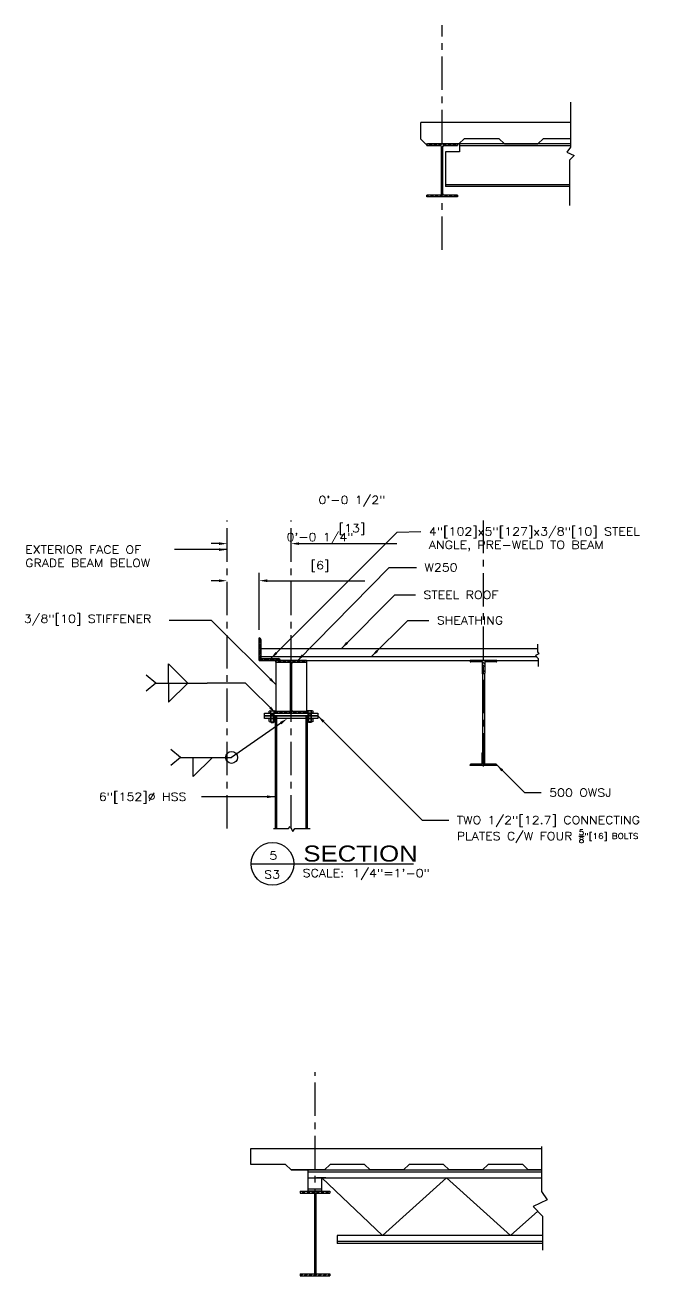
# Model space of a CAD drawing. Header units: inches. Extents: x -44 to 9761, y -1166 to 3580.
# Drawn here: x 8824.9 to 8943.8, y 3328.6 to 3563.1 of the extents above; entities that cross this region are included whole.
import ezdxf
from ezdxf.enums import TextEntityAlignment as Align

# ---------------------------------------------------------------- set-up
doc = ezdxf.new("R2010")
doc.units = ezdxf.units.IN
doc.header["$MEASUREMENT"] = 0
doc.linetypes.add('CENTER', pattern=[2, 1.25, -0.25, 0.25, -0.25])
doc.layers.get('0').update_dxf_attribs({"linetype": 'CONTINUOUS'})
doc.layers.get('DEFPOINTS').update_dxf_attribs({"linetype": 'CONTINUOUS'})
for name, color, linetype in [('C-241-1', 241, 'CONTINUOUS'), ('Center', 251, 'CENTER'), ('L1', 1, 'CONTINUOUS'), ('L131', 131, 'CONTINUOUS'), ('LAYER131A', 131, 'CONTINUOUS'), ('LAYER15A', 15, 'CONTINUOUS'), ('Section_Sheathing', 150, 'CONTINUOUS'), ('Struc_Plan_Dim', 5, 'CONTINUOUS'), ('Struc_Section_Bolt', 2, 'CONTINUOUS'), ('Struc_Section_BP', 135, 'CONTINUOUS'), ('Struc_Section_Conc', 71, 'CONTINUOUS'), ('Struc_Section_StAngle', 5, 'CONTINUOUS'), ('Struc_Section_Steel', 11, 'CONTINUOUS'), ('Struc_Steel_Beam', 22, 'CONTINUOUS'), ('Struc_Steel_Deck', 41, 'CONTINUOUS'), ('Struc_Steel_Joist', 21, 'CONTINUOUS'), ('TEXT', 4, 'CONTINUOUS'), ('TEXT131', 131, 'CONTINUOUS')]:
    doc.layers.add(name, color=color, linetype=linetype)
doc.styles.add('ROMANS', font='ROMANS.SHX', dxfattribs={"width": 0.8})
doc.styles.add('ROMANS-115', font='romans.shx', dxfattribs={"width": 1.15})
doc.styles.add('SANS-80', font='sanss___.ttf', dxfattribs={"width": 0.8})
doc.dimstyles.new('Copy of 12-ROMANS-115-PS-BPV', dxfattribs={"dimtxt": 0.0625, "dimasz": 0.0625, "dimexe": 0.0625, "dimexo": 0.0625, "dimgap": 0.0625, "dimtad": 1, "dimdec": 4, "dimlfac": 24, "dimzin": 1, "dimdsep": 46, "dimlunit": 4, "dimtxsty": 'ROMANS-115', "dimcen": 0.0625, "dimclrd": 256, "dimclre": 256, "dimclrt": 256, "dimadec": 0, "dimazin": 0, "dimtfac": 1, "dimtdec": 4, "dimtofl": 0, "dimtmove": 0, "dimatfit": 0, "dimfxl": 1, "dimfrac": 2, "dimtolj": 1, "dimtzin": 0, "dimarcsym": 0})

# ---------------------------------------------------------------- blocks, each defined once
blk = doc.blocks.new('Hex Nut - 10 mm side')
at = {"color": 0, "linetype": 'Continuous'}
for p, q in [((-9.2, -6.8), (-9.2, 6.8)), ((-0.7, 9.1), (-8.5, 9.1)), ((-0.7, 4.5), (-8.5, 4.5)), ((0, -6.8), (0, 6.8)), ((-0.7, -4.5), (-8.5, -4.5)), ((-0.7, -9.1), (-8.5, -9.1))]:
    blk.add_line(p, q, dxfattribs=at)
for centre, radius, start, end in [((-5, 6.8), 4.19, 147.1328, 212.8672), ((6.6, 0), 15.7, 163.2214, 196.7786), ((-4.2, 6.8), 4.19, 327.1328, 32.8672), ((-15.7, 0), 15.7, 343.2214, 16.7787), ((-5, -6.8), 4.19, 147.1328, 212.8672), ((-4.2, -6.8), 4.19, 327.1328, 32.8672)]:
    blk.add_arc(centre, radius, start, end, dxfattribs=at)
blk = doc.blocks.new('Title-section')
at = {"layer": 'LAYER15A'}
blk.add_line((-2.066, -7.538), (-0.7979, -7.538), dxfattribs=at)
blk.add_circle((-1.899, -7.538), 0.167, dxfattribs=at)
at = {"layer": 'L131', "style": 'ROMANS', "width": 1.15}
blk.add_text('SCALE:', height=0.0625, dxfattribs=at).set_placement((-1.6635, -7.64))
for tag, p in [('TITLE_NO.', (-1.8925, -7.5036)), ('SHEET_NO.', (-1.9016, -7.6515))]:
    blk.add_attdef(tag, text='', height=0.0625, dxfattribs=at).set_placement(p, align=Align.CENTER)
blk.add_attdef('SCALE', (-1.2742, -7.641), '', height=0.0625, dxfattribs=at)
at = {"layer": 'TEXT131', "style": 'SANS-80', "width": 1.15}
blk.add_text('SECTION', height=0.125, dxfattribs=at).set_placement((-1.6583, -7.5194))
blk = doc.blocks.new('*D77')
at = {"layer": 'DEFPOINTS', "color": 0, "transparency": 16777216}
for p in [(8862.72, 3467.64), (8874.72, 3467.64), (8874.72, 3465.89)]:
    blk.add_point(p, dxfattribs=at)
at = {"layer": 'Struc_Plan_Dim', "lineweight": -2, "transparency": 16777216}
for p, q in [((8861.22, 3465.89), (8859.72, 3465.89)), ((8876.22, 3465.89), (8894.52, 3465.89))]:
    blk.add_line(p, q, dxfattribs=at)
at = {"layer": 'Struc_Plan_Dim', "transparency": 16777216}
for points in [[(8861.22, 3466.14), (8861.22, 3465.64), (8862.72, 3465.89)], [(8876.22, 3466.14), (8876.22, 3465.64), (8874.72, 3465.89)]]:
    blk.add_solid(points, dxfattribs=at)
at = {"layer": 'Struc_Plan_Dim', "transparency": 16777216, "char_height": 1.5, "attachment_point": 5, "style": 'ROMANS-115'}
for s, insert in [('\\A1;0\'-0 1/2"', (8886.12, 3473.82)), ('\\A1;[13]', (8886.12, 3468.53))]:
    blk.add_mtext(s, dxfattribs=dict(at, insert=insert))
blk = doc.blocks.new('*D78')
at = {"layer": 'DEFPOINTS', "color": 0, "transparency": 16777216}
for p in [(8862.72, 3459.57), (8868.73, 3458.94), (8868.73, 3448.23)]:
    blk.add_point(p, dxfattribs=at)
at = {"layer": 'Struc_Section_StAngle', "lineweight": -2, "transparency": 16777216}
for p, q in [((8861.22, 3458.94), (8859.72, 3458.94)), ((8868.73, 3449.73), (8868.73, 3460.44)), ((8870.23, 3458.94), (8888.53, 3458.94))]:
    blk.add_line(p, q, dxfattribs=at)
at = {"layer": 'Struc_Section_StAngle', "transparency": 16777216}
for points in [[(8861.22, 3459.19), (8861.22, 3458.69), (8862.72, 3458.94)], [(8870.23, 3459.19), (8870.23, 3458.69), (8868.73, 3458.94)]]:
    blk.add_solid(points, dxfattribs=at)
at = {"layer": 'Struc_Section_StAngle', "transparency": 16777216, "char_height": 1.5, "attachment_point": 5, "style": 'ROMANS-115'}
for s, insert in [('\\A1;0\'-0 1/4"', (8880.13, 3466.87)), ('\\A1;[6]', (8880.13, 3461.59))]:
    blk.add_mtext(s, dxfattribs=dict(at, insert=insert))

msp = doc.modelspace()

# ---------------------------------------------------------------- hatches: boundary and pattern name
at = {"layer": 'Struc_Section_StAngle'}
h = msp.add_hatch(dxfattribs=at)
h.set_pattern_fill('STEEL', color=256, scale=3, style=0)
h.set_pattern_definition([(45, (0, 0), (-0.265165043, 0.265165043), []), (45, (0, 0.1875), (-0.265165043, 0.265165043), [])])
h.paths.add_polyline_path([(8869.09732, 3444.35415), (8869.09732, 3447.85415, 0.414213562), (8868.72232, 3448.22915), (8868.72232, 3443.97915), (8872.72232, 3443.97915, 0.414213562), (8872.34732, 3444.35415)])
at = {"layer": 'Struc_Section_Steel', "ltscale": 2}
h = msp.add_hatch(dxfattribs=at)
h.set_pattern_fill('STEEL', color=256, scale=5, style=0)
h.set_pattern_definition([(45, (8798.1247, 3557.04726), (-0.4419417, 0.4419417), []), (45, (8798.1247, 3557.35976), (-0.4419417, 0.4419417), [])])
h.paths.add_polyline_path([(8905.87532, 3540.48285), (8905.87532, 3540.79535), (8900.12532, 3540.79535), (8900.12532, 3540.48285), (8902.62532, 3540.48285, -0.414213562), (8902.87532, 3540.23285), (8902.87532, 3531.48285, -0.414213562), (8902.62532, 3531.23285), (8900.12532, 3531.23285), (8900.12532, 3530.92035), (8905.87532, 3530.92035), (8905.87532, 3531.23285), (8903.37532, 3531.23285, -0.414213562), (8903.12532, 3531.48285), (8903.12532, 3540.23285, -0.414213562), (8903.37532, 3540.48285)])
h = msp.add_hatch(dxfattribs=at)
h.set_pattern_fill('STEEL', color=256, scale=5, style=0)
h.set_pattern_definition([(45, (8769.8467, 3460.23106), (-0.4419417, 0.4419417), []), (45, (8769.8467, 3460.54356), (-0.4419417, 0.4419417), [])])
h.paths.add_polyline_path([(8877.59732, 3443.66665), (8877.59732, 3443.97915), (8871.84732, 3443.97915), (8871.84732, 3443.66665), (8874.34732, 3443.66665, -0.414213562), (8874.59732, 3443.41665), (8874.59732, 3434.66665, -0.414213562), (8874.34732, 3434.41665), (8871.84732, 3434.41665), (8871.84732, 3434.10415), (8877.59732, 3434.10415), (8877.59732, 3434.41665), (8875.09732, 3434.41665, -0.414213562), (8874.84732, 3434.66665), (8874.84732, 3443.41665, -0.414213562), (8875.09732, 3443.66665)])
at = {"layer": 'Struc_Steel_Beam'}
h = msp.add_hatch(dxfattribs=at)
h.set_pattern_fill('STEEL', color=256, scale=5, style=0)
h.set_pattern_definition([(45, (8719.26595, 3360.46), (-0.4419417, 0.4419417), []), (45, (8719.26595, 3360.7725), (-0.4419417, 0.4419417), [])])
h.paths.add_polyline_path([(8876.4387, 3344.50562), (8876.4387, 3344.13062), (8879.0637, 3344.13062), (8879.0637, 3329.00562), (8876.4387, 3329.00562), (8876.4387, 3328.63062), (8879.1887, 3328.63062), (8879.1887, 3344.50562)])
h.paths.add_polyline_path([(8881.9387, 3344.13062), (8881.9387, 3344.50562), (8879.1887, 3344.50562), (8879.1887, 3328.63062), (8881.9387, 3328.63062), (8881.9387, 3329.00562), (8879.3137, 3329.00562), (8879.3137, 3344.13062)])
at = {"layer": 'TEXT'}
h = msp.add_hatch(dxfattribs=at)
h.set_pattern_fill('STEEL', color=256, scale=8, style=0)
h.set_pattern_definition([(135, (14842.4688, 2541.6296), (0.70710678, 0.70710678), []), (135, (14842.4688, 2542.1296), (0.70710678, 0.70710678), [])])
h.paths.add_polyline_path([(8908.22232, 3443.85415, 0.414213562), (8908.34732, 3443.72915), (8910.47232, 3443.72915), (8910.47232, 3441.60415, 0.414213562), (8910.59732, 3441.47915), (8910.84732, 3441.47915, 0.414213562), (8910.97232, 3441.60415), (8910.97232, 3443.72915), (8913.09732, 3443.72915, 0.414213562), (8913.22232, 3443.85415), (8913.22232, 3443.97915), (8908.22232, 3443.97915)])
h.paths.add_polyline_path([(8908.22232, 3424.29915), (8913.22232, 3424.29915), (8913.22232, 3424.42415, 0.414213562), (8913.09732, 3424.54915), (8910.97232, 3424.54915), (8910.97232, 3426.67415, 0.414213562), (8910.84732, 3426.79915), (8910.59732, 3426.79915, 0.414213562), (8910.47232, 3426.67415), (8910.47232, 3424.54915), (8908.34732, 3424.54915, 0.414213562), (8908.22232, 3424.42415)])

# ---------------------------------------------------------------- linework, layer by layer
at = {"layer": 'C-241-1', "ltscale": 0.05}
for p, q in [((8870.62572, 3434.1429), (8870.62572, 3434.48834)), ((8870.62572, 3434.1429), (8871.81891, 3434.1429)), ((8870.75086, 3434.1429), (8870.62572, 3434.1429)), ((8870.75086, 3434.10415), (8870.75086, 3434.1429)), ((8870.75086, 3434.10415), (8871.69378, 3434.10415)), ((8870.77487, 3434.53233), (8871.66976, 3434.53233)), ((8870.8994, 3433.95884), (8871.54523, 3433.95884)), ((8870.92402, 3434.1429), (8870.92402, 3434.48834)), ((8871.52062, 3434.1429), (8871.52062, 3434.48834)), ((8871.69378, 3434.1429), (8871.81891, 3434.1429)), ((8871.69378, 3434.10415), (8871.69378, 3434.1429)), ((8871.81891, 3434.1429), (8871.81891, 3434.48834)), ((8877.62572, 3434.1429), (8877.62572, 3434.48834)), ((8878.81891, 3434.1429), (8877.62572, 3434.1429)), ((8877.75086, 3434.1429), (8877.62572, 3434.1429)), ((8877.75086, 3434.10415), (8877.75086, 3434.1429)), ((8878.69378, 3434.10415), (8877.75086, 3434.10415)), ((8878.66976, 3434.53233), (8877.77487, 3434.53233)), ((8878.54523, 3433.95884), (8877.8994, 3433.95884)), ((8877.92402, 3434.1429), (8877.92402, 3434.48834)), ((8878.52062, 3434.1429), (8878.52062, 3434.48834)), ((8878.69378, 3434.1429), (8878.81891, 3434.1429)), ((8878.69378, 3434.10415), (8878.69378, 3434.1429)), ((8878.81891, 3434.1429), (8878.81891, 3434.48834)), ((8870.8994, 3432.50352), (8871.54523, 3432.50352)), ((8871.00596, 3432.39696), (8870.8994, 3432.50352)), ((8871.00596, 3432.39696), (8871.43867, 3432.39696)), ((8871.43867, 3432.39696), (8871.54523, 3432.50352)), ((8878.54523, 3432.50352), (8877.8994, 3432.50352)), ((8878.00596, 3432.39696), (8877.8994, 3432.50352)), ((8878.43867, 3432.39696), (8878.00596, 3432.39696)), ((8878.43867, 3432.39696), (8878.54523, 3432.50352))]:
    msp.add_line(p, q, dxfattribs=at)
at = {"layer": 'C-241-1', "ltscale": 0.5}
for p, q in [((8870.8994, 3432.50352), (8870.8994, 3434.10415)), ((8871.00596, 3432.50352), (8871.00596, 3433.95884)), ((8871.43867, 3432.50352), (8871.43867, 3433.95884)), ((8871.54523, 3432.50352), (8871.54523, 3434.10415)), ((8877.8994, 3432.50352), (8877.8994, 3434.10415)), ((8878.00596, 3432.50352), (8878.00596, 3433.95884)), ((8878.43867, 3432.50352), (8878.43867, 3433.95884)), ((8878.54523, 3432.50352), (8878.54523, 3434.10415))]:
    msp.add_line(p, q, dxfattribs=at)
at = {"layer": 'C-241-1', "ltscale": 0.05}
for centre, radius, start, end in [((8870.77487, 3434.25751), 0.27482, 57.13278, 122.86722), ((8871.22232, 3433.499), 1.03333, 73.22135, 106.77865), ((8871.66976, 3434.25751), 0.27482, 57.13278, 122.86722), ((8877.77487, 3434.25751), 0.27482, 57.13278, 122.86722), ((8878.22232, 3433.499), 1.03333, 73.22135, 106.77865), ((8878.66976, 3434.25751), 0.27482, 57.13278, 122.86722)]:
    msp.add_arc(centre, radius, start, end, dxfattribs=at)
at = {"layer": 'Center', "ltscale": 5}
for p, q in [((8903.00032, 3520.94147), (8903.00032, 3563.09165)), ((8862.72232, 3412.50878), (8862.72232, 3470.24023)), ((8874.72232, 3412.50878), (8874.72232, 3470.24023)), ((8910.72232, 3424.10415), (8910.72232, 3470.24023)), ((8879.1887, 3328.63062), (8879.1887, 3366.80192))]:
    msp.add_line(p, q, dxfattribs=at)
at = {"layer": 'L1'}
for p, q in [((8927.01992, 3548.65379), (8927.01992, 3540.22882)), ((8927.01992, 3540.22882), (8926.38512, 3539.27764)), ((8926.38512, 3539.27764), (8927.70685, 3538.66198)), ((8927.70685, 3538.66198), (8926.84369, 3537.78368)), ((8926.84369, 3537.78368), (8926.84369, 3529.24282)), ((8920.87989, 3447.05335), (8920.87989, 3445.62008)), ((8921.12593, 3445.25141), (8920.46572, 3444.94389)), ((8920.46572, 3444.94389), (8921.01206, 3444.38797)), ((8920.87989, 3445.62008), (8921.12593, 3445.25141)), ((8921.01206, 3444.38797), (8921.01206, 3442.87625)), ((8921.64589, 3352.90554), (8921.64589, 3344.46606)), ((8921.64589, 3344.46606), (8922.70327, 3342.88168)), ((8922.70327, 3342.88168), (8920.05981, 3341.65035)), ((8920.05981, 3341.65035), (8921.82212, 3339.85713)), ((8921.82212, 3339.85713), (8921.82212, 3333.49457))]:
    msp.add_line(p, q, dxfattribs=at)
at = {"layer": 'LAYER131A'}
for p, q in [((8869.72232, 3433.60415), (8879.72232, 3433.60415)), ((8871.72232, 3433.60415), (8871.72232, 3412.5187)), ((8877.72232, 3433.60415), (8877.72232, 3412.49173))]:
    msp.add_line(p, q, dxfattribs=at)
at = {"layer": 'Section_Sheathing', "ltscale": 2}
for p, q in [((8868.72232, 3446.22915), (8920.87989, 3446.22915)), ((8869.09732, 3444.72915), (8920.67676, 3444.72915)), ((8872.72232, 3443.97915), (8921.01206, 3443.97915)), ((8871.43835, 3412.5187), (8874.19358, 3412.5187)), ((8874.19358, 3412.5187), (8874.51757, 3412.89634)), ((8874.51757, 3412.89634), (8875.03058, 3411.92527)), ((8875.03058, 3411.92527), (8875.43558, 3412.49173)), ((8875.43558, 3412.49173), (8878.2881, 3412.49173))]:
    msp.add_line(p, q, dxfattribs=at)
at = {"layer": 'Struc_Plan_Dim'}
for p, q in [((8851.75807, 3439.75595), (8851.75807, 3443.35595)), ((8855.35806, 3439.75595), (8851.75807, 3443.35595)), ((8849.35806, 3439.75595), (8847.55806, 3441.25595)), ((8849.35806, 3439.75595), (8847.55806, 3438.25595)), ((8849.35806, 3439.75595), (8858.95807, 3439.75595)), ((8851.75807, 3439.75595), (8851.75807, 3436.15595)), ((8855.35806, 3439.75595), (8851.75807, 3436.15595)), ((8853.96587, 3425.82451), (8852.16587, 3427.32451)), ((8853.96587, 3425.82451), (8852.16587, 3424.32451)), ((8853.96587, 3425.82451), (8863.56587, 3425.82451)), ((8856.36587, 3422.22451), (8856.36587, 3425.82451)), ((8859.96587, 3425.82451), (8856.36587, 3422.22451))]:
    msp.add_line(p, q, dxfattribs=at)
msp.add_circle((8863.56587, 3425.82451), 1.125, dxfattribs=at)
at = {"layer": 'Struc_Section_Bolt'}
msp.add_line((8872.75726, 3432.24515), (8863.56587, 3425.82451), dxfattribs=at)
msp.add_solid([(8872.61409, 3432.4501), (8872.90042, 3432.0402), (8873.98694, 3433.10415)], dxfattribs=at)
at = {"layer": 'Struc_Section_BP', "ltscale": 2}
for p, q in [((8871.84732, 3443.66665), (8871.84732, 3434.41665)), ((8877.59732, 3443.66665), (8877.59732, 3434.41665))]:
    msp.add_line(p, q, dxfattribs=at)
for points in [[(8879.72232, 3433.60415), (8869.72232, 3433.60415), (8869.72232, 3434.10415), (8879.72232, 3434.10415)], [(8879.72232, 3433.10415), (8869.72232, 3433.10415), (8869.72232, 3433.60415), (8879.72232, 3433.60415)]]:
    msp.add_lwpolyline(points, close=True, dxfattribs=at)
at = {"layer": 'Struc_Section_Conc', "ltscale": 2}
for p, q in [((8927.01992, 3544.79535), (8899.00032, 3544.79535)), ((8899.00032, 3541.67097), (8899.00032, 3544.79535)), ((8899.87594, 3540.79535), (8899.00032, 3541.67097)), ((8899.87594, 3540.79535), (8906.09339, 3540.79535)), ((8906.12333, 3540.79535), (8903.07623, 3540.79535)), ((8906.12333, 3540.79535), (8907.16868, 3541.84069)), ((8907.16868, 3541.84069), (8913.6431, 3541.84069)), ((8914.68844, 3540.79535), (8913.6431, 3541.84069)), ((8914.68844, 3540.79535), (8920.90589, 3540.79535)), ((8920.93583, 3540.79535), (8917.88873, 3540.79535)), ((8920.93583, 3540.79535), (8921.98118, 3541.84069)), ((8921.98118, 3541.84069), (8927.01992, 3541.84069)), ((8867.1887, 3352.50562), (8921.64589, 3352.50562)), ((8867.1887, 3349.55096), (8867.1887, 3352.50562)), ((8873.66312, 3349.55096), (8867.1887, 3349.55096)), ((8874.70847, 3348.50562), (8873.66312, 3349.55096)), ((8874.70847, 3348.50562), (8877.75557, 3348.50562)), ((8880.95586, 3348.50562), (8874.73841, 3348.50562)), ((8880.95586, 3348.50562), (8882.0012, 3349.55096)), ((8888.47562, 3349.55096), (8882.0012, 3349.55096)), ((8889.52097, 3348.50562), (8888.47562, 3349.55096)), ((8889.52097, 3348.50562), (8892.56807, 3348.50562)), ((8895.76836, 3348.50562), (8889.55091, 3348.50562)), ((8895.76836, 3348.50562), (8896.8137, 3349.55096)), ((8903.28812, 3349.55096), (8896.8137, 3349.55096)), ((8904.33347, 3348.50562), (8903.28812, 3349.55096)), ((8904.33347, 3348.50562), (8907.38057, 3348.50562)), ((8910.58086, 3348.50562), (8904.36341, 3348.50562)), ((8910.58086, 3348.50562), (8911.6262, 3349.55096)), ((8918.10062, 3349.55096), (8911.6262, 3349.55096)), ((8919.14597, 3348.50562), (8918.10062, 3349.55096)), ((8919.14597, 3348.50562), (8921.64589, 3348.50562)), ((8921.64589, 3348.50562), (8919.17591, 3348.50562))]:
    msp.add_line(p, q, dxfattribs=at)
at = {"layer": 'Struc_Section_StAngle', "ltscale": 5}
for p, q in [((8868.72232, 3443.97915), (8868.72232, 3448.22915)), ((8869.09732, 3444.35415), (8869.09732, 3447.85415)), ((8869.09732, 3444.35415), (8872.34732, 3444.35415)), ((8868.72232, 3443.97915), (8872.72232, 3443.97915))]:
    msp.add_line(p, q, dxfattribs=at)
at = {"layer": 'Struc_Section_StAngle'}
msp.add_line((8868.72232, 3448.22915), (8868.72232, 3448.22915), dxfattribs=at)
at = {"layer": 'Struc_Section_StAngle', "ltscale": 5}
for centre, start in [((8868.72232, 3447.85415), 360), ((8872.34732, 3443.97915), 0)]:
    msp.add_arc(centre, 0.375, start, 90, dxfattribs=at)
at = {"layer": 'Struc_Section_Steel', "ltscale": 2}
for p, q in [((8900.12532, 3540.79535), (8902.68532, 3540.79535)), ((8900.12532, 3540.48285), (8900.12532, 3540.79535)), ((8905.87532, 3540.79535), (8903.31532, 3540.79535)), ((8905.87532, 3540.48285), (8905.87532, 3540.79535)), ((8927.01992, 3540.79535), (8906.25032, 3540.79535)), ((8906.25032, 3540.79535), (8906.25032, 3539.29535)), ((8927.01992, 3540.42534), (8906.25032, 3540.42534)), ((8903.62532, 3539.29535), (8903.62532, 3532.79535)), ((8906.25032, 3539.29535), (8903.62532, 3539.29535)), ((8926.84369, 3533.16536), (8903.62532, 3533.16536)), ((8926.84369, 3532.79535), (8903.62532, 3532.79535)), ((8871.84732, 3443.97915), (8874.40732, 3443.97915)), ((8871.84732, 3443.66665), (8871.84732, 3443.97915)), ((8877.59732, 3443.66665), (8877.59732, 3443.97915))]:
    msp.add_line(p, q, dxfattribs=at)
at = {"layer": 'Struc_Section_Steel'}
for p, q in [((8900.12532, 3540.79535), (8905.87532, 3540.79535)), ((8900.12532, 3540.48285), (8902.62532, 3540.48285)), ((8903.37532, 3540.48285), (8905.87532, 3540.48285)), ((8905.87532, 3540.79535), (8905.87532, 3540.48285)), ((8902.87532, 3531.48285), (8902.87532, 3540.23285)), ((8903.12532, 3531.48285), (8903.12532, 3540.23285)), ((8900.12532, 3530.92035), (8900.12532, 3531.23285)), ((8902.62532, 3531.23285), (8900.12532, 3531.23285)), ((8905.87532, 3531.23285), (8903.37532, 3531.23285)), ((8905.87532, 3531.23285), (8905.87532, 3530.92035)), ((8905.87532, 3530.92035), (8900.12532, 3530.92035)), ((8871.84732, 3443.66665), (8874.34732, 3443.66665)), ((8877.47232, 3443.97915), (8871.97232, 3443.97915)), ((8874.59732, 3434.66665), (8874.59732, 3443.41665)), ((8874.84732, 3434.66665), (8874.84732, 3443.41665)), ((8877.59732, 3443.97915), (8875.03732, 3443.97915)), ((8875.09732, 3443.66665), (8877.59732, 3443.66665)), ((8877.59732, 3443.97915), (8877.59732, 3443.66665)), ((8871.84732, 3434.10415), (8871.84732, 3434.41665)), ((8874.34732, 3434.41665), (8871.84732, 3434.41665)), ((8877.59732, 3434.10415), (8871.84732, 3434.10415)), ((8877.59732, 3434.41665), (8875.09732, 3434.41665)), ((8877.59732, 3434.41665), (8877.59732, 3434.10415))]:
    msp.add_line(p, q, dxfattribs=at)
at = {"layer": 'Struc_Section_Steel', "ltscale": 10}
for p, q in [((8871.97232, 3433.60415), (8871.97232, 3412.5187)), ((8877.47232, 3433.60415), (8877.47232, 3412.49173))]:
    msp.add_line(p, q, dxfattribs=at)
at = {"layer": 'Struc_Section_Steel'}
for centre, start, end in [((8902.62532, 3540.23285), 0, 90), ((8903.37532, 3540.23285), 90, 180), ((8902.62532, 3531.48285), 270, 0), ((8903.37532, 3531.48285), 180, 270), ((8874.34732, 3443.41665), 0, 90), ((8875.09732, 3443.41665), 90, 180), ((8874.34732, 3434.66665), 270, 0), ((8875.09732, 3434.66665), 180, 270)]:
    msp.add_arc(centre, 0.25, start, end, dxfattribs=at)
at = {"layer": 'Struc_Steel_Beam'}
for p, q in [((8905.75032, 3540.79535), (8900.25032, 3540.79535)), ((8876.4387, 3344.50562), (8881.9387, 3344.50562)), ((8876.4387, 3344.50562), (8876.4387, 3344.13062)), ((8876.4387, 3344.13062), (8879.0637, 3344.13062)), ((8879.0637, 3344.13062), (8879.0637, 3329.00562)), ((8879.3137, 3344.13062), (8879.3137, 3329.00562)), ((8879.3137, 3344.13062), (8881.9387, 3344.13062)), ((8881.9387, 3344.50562), (8881.9387, 3344.13062)), ((8876.4387, 3329.00562), (8879.0637, 3329.00562)), ((8876.4387, 3329.00562), (8876.4387, 3328.63062)), ((8876.4387, 3328.63062), (8881.9387, 3328.63062)), ((8879.3137, 3329.00562), (8881.9387, 3329.00562)), ((8881.9387, 3329.00562), (8881.9387, 3328.63062))]:
    msp.add_line(p, q, dxfattribs=at)
at = {"layer": 'Struc_Steel_Deck'}
for p, q in [((8904.33347, 3348.50562), (8907.38057, 3348.50562)), ((8919.14597, 3348.50562), (8921.64589, 3348.50562))]:
    msp.add_line(p, q, dxfattribs=at)
at = {"layer": 'Struc_Steel_Joist'}
for p, q in [((8908.22232, 3443.97915), (8908.22232, 3443.85415)), ((8913.22232, 3443.97915), (8908.22232, 3443.97915)), ((8910.47232, 3443.72915), (8908.34732, 3443.72915)), ((8910.47232, 3443.72915), (8910.47232, 3441.60415)), ((8913.09732, 3443.72915), (8910.97232, 3443.72915)), ((8910.97232, 3443.72915), (8910.97232, 3441.60415)), ((8913.22232, 3443.97915), (8913.22232, 3443.85415)), ((8910.53482, 3441.4959), (8910.53482, 3426.7824)), ((8910.84732, 3441.47915), (8910.59732, 3441.47915)), ((8910.90982, 3441.4959), (8910.90982, 3426.7824)), ((8910.47232, 3424.54915), (8910.47232, 3426.67415)), ((8910.84732, 3426.79915), (8910.59732, 3426.79915)), ((8910.97232, 3424.54915), (8910.97232, 3426.67415)), ((8908.22232, 3424.29915), (8908.22232, 3424.42415)), ((8913.22232, 3424.29915), (8908.22232, 3424.29915)), ((8910.47232, 3424.54915), (8908.34732, 3424.54915)), ((8913.09732, 3424.54915), (8910.97232, 3424.54915)), ((8913.22232, 3424.29915), (8913.22232, 3424.42415)), ((8877.1887, 3348.50562), (8878.9387, 3348.50562)), ((8877.9387, 3348.50562), (8921.64589, 3348.50562)), ((8877.9387, 3344.50562), (8877.9387, 3348.50562)), ((8877.9387, 3348.13062), (8921.64589, 3348.13062)), ((8877.9387, 3347.00562), (8921.64589, 3347.00562)), ((8881.1887, 3347.00562), (8879.4387, 3347.00562)), ((8891.8137, 3336.22562), (8880.4387, 3347.00562)), ((8880.4387, 3344.50562), (8880.4387, 3347.00562)), ((8903.8137, 3347.00562), (8891.8137, 3336.22562)), ((8915.8137, 3336.22562), (8903.8137, 3347.00562)), ((8880.4387, 3344.88062), (8877.9387, 3344.88062)), ((8880.4387, 3344.50562), (8877.9387, 3344.50562)), ((8920.90032, 3340.7951), (8915.8137, 3336.22562)), ((8921.82212, 3336.22562), (8883.3137, 3336.22562)), ((8883.3137, 3336.22562), (8883.3137, 3334.72562)), ((8921.82212, 3335.10062), (8883.3137, 3335.10062)), ((8921.82212, 3334.72562), (8883.3137, 3334.72562))]:
    msp.add_line(p, q, dxfattribs=at)
for centre, start, end in [((8908.34732, 3443.85415), 180, 270), ((8913.09732, 3443.85415), 270, 0), ((8910.59732, 3441.60415), 180, 270), ((8910.84732, 3441.60415), 270, 0), ((8910.59732, 3426.67415), 90, 180), ((8910.84732, 3426.67415), 0, 90), ((8908.34732, 3424.42415), 90, 180), ((8913.09732, 3424.42415), 0, 90)]:
    msp.add_arc(centre, 0.125, start, end, dxfattribs=at)

# ---------------------------------------------------------------- block references
at = {"layer": 'C-241-1', "ltscale": 0.05, "yscale": 0.0656166666658464}
for p, xscale, zscale, rotation in [((8871.22232, 3432.50352), 0.0656166666658464, 0.0656166666658464, 270), ((8878.22232, 3432.50352), -0.0656166666658464, 0.0656166666666667, 90)]:
    msp.add_blockref('Hex Nut - 10 mm side', p, dxfattribs=dict(at, xscale=xscale, zscale=zscale, rotation=rotation))
at = {"layer": 'Struc_Plan_Dim', "xscale": 24.00000000000048, "yscale": 24.00000000000048, "zscale": 24.00000000000048}
msp.add_blockref('Title-section', (8916.80335, 3586.76877), dxfattribs=at).add_auto_attribs({'TITLE_NO.': '5', 'SHEET_NO.': 'S3', 'SCALE': '1/4"=1\'-0"'})

# ---------------------------------------------------------------- texts
at = {"layer": 'Struc_Plan_Dim', "char_height": 1.5, "attachment_point": 1, "style": 'ROMANS-115'}
for s, insert in [('\\A1;EXTERIOR FACE OF\\PGRADE BEAM BELOW', (8824.90521, 3465.51602)), ('\\A1;W250', (8899.685, 3462.18992)), ('STEEL ROOF', (8899.50672, 3457.0368)), ('\\A1;3/8"[10] STIFFENER', (8824.64985, 3452.56404)), ('SHEATHING', (8902.00702, 3452.2611)), ('\\A1;6"[152]%%C HSS', (8838.69872, 3419.19989)), ('\\A1;500 OWSJ', (8923.05402, 3419.96699)), ('\\A1;TWO 1/2"[12.7] CONNECTING\\PPLATES C/W FOUR \\H0.7x;\\S5/8;"[16] BOLTS', (8905.74494, 3414.83645))]:
    msp.add_mtext(s, dxfattribs=dict(at, insert=insert))
at = {"layer": 'Struc_Section_StAngle', "insert": (8900.517, 3468.9205), "char_height": 1.5, "attachment_point": 1, "style": 'ROMANS-115'}
msp.add_mtext('4"[102]x5"[127]x3/8"[10] STEEL\\PANGLE, PRE-WELD TO BEAM', dxfattribs=at)

# ---------------------------------------------------------------- dimensions: what is measured, and where the dimension line sits
at = {"layer": 'Struc_Plan_Dim'}
dim = msp.add_linear_dim(base=(8874.72232, 3465.88865), p1=(8862.72232, 3467.63822), p2=(8874.72232, 3467.63822), dimstyle='Copy of 12-ROMANS-115-PS-BPV', override={"dimscale": 24, "dimlfac": 0.041667, "dimpost": '\\X', "dimse1": 1, "dimse2": 1}, dxfattribs=at)
dim.commit()
dim.dimension.update_dxf_attribs({"geometry": '*D77', "text_midpoint": (8886.12232, 3471.17436)})
at = {"layer": 'Struc_Section_StAngle'}
dim = msp.add_linear_dim(base=(8868.73281, 3458.94348), p1=(8862.72232, 3459.56505), p2=(8868.73281, 3448.229), dimstyle='Copy of 12-ROMANS-115-PS-BPV', override={"dimscale": 24, "dimlfac": 0.041667, "dimpost": '\\X', "dimse1": 1}, dxfattribs=at)
dim.commit()
dim.dimension.update_dxf_attribs({"geometry": '*D78', "text_midpoint": (8880.13281, 3464.22919)})

# ---------------------------------------------------------------- leaders
at = {"layer": 'Struc_Plan_Dim', "annotation_type": 0, "has_hookline": 1}
for points, hookline_direction, text_width in [([(8862.72232, 3464.76602), (8852.85521, 3464.76602)], 1, 26.45), ([(8875.84968, 3443.89173), (8893.10587, 3461.43992), (8898.185, 3461.43992)], 0, 6.48929), ([(8884.1305, 3446.22915), (8894.13282, 3456.2868), (8898.00672, 3456.2868)], 0, 15.68929), ([(8889.77198, 3444.72915), (8896.55648, 3451.5111), (8900.50702, 3451.5111)], 0, 13.30714), ([(8913.22232, 3424.42415), (8918.42948, 3419.21699), (8921.55402, 3419.21699)], 0, 12.81429), ([(8871.72232, 3418.44989), (8857.94158, 3418.44989)], 1, 17.74286)]:
    msp.add_leader(points, dimstyle='Copy of 12-ROMANS-115-PS-BPV', override={"dimscale": 24, "dimgap": 0.0625, "dimtad": 0, "dimlfac": 0.041667, "dimse1": 1, "dimse2": 1}, dxfattribs=dict(at, hookline_direction=hookline_direction, text_width=text_width))
at = {"layer": 'Struc_Plan_Dim'}
for points in [[(8871.84732, 3439.4763), (8859.8253, 3451.49831), (8851.86509, 3451.49831)], [(8879.72232, 3433.60415), (8899.24001, 3414.08645), (8904.24494, 3414.08645)]]:
    msp.add_leader(points, dimstyle='Copy of 12-ROMANS-115-PS-BPV', override={"dimscale": 24, "dimgap": 0.0625, "dimtad": 0, "dimlfac": 0.041667, "dimse1": 1, "dimse2": 1}, dxfattribs=at)
at = {"layer": 'Struc_Section_Bolt'}
msp.add_leader([(8871.84732, 3434.10415), (8866.19552, 3439.75595), (8858.95807, 3439.75595)], dimstyle='Copy of 12-ROMANS-115-PS-BPV', override={"dimscale": 24, "dimgap": 0.0625, "dimtad": 0, "dimlfac": 0.041667, "dimse1": 1, "dimse2": 1}, dxfattribs=at)
at = {"layer": 'Struc_Section_StAngle', "annotation_type": 0, "has_hookline": 1, "hookline_direction": 0, "text_width": 43.28929}
msp.add_leader([(8870.89462, 3444.34363), (8894.57855, 3468.02756), (8899.017, 3468.1705)], dimstyle='Copy of 12-ROMANS-115-PS-BPV', override={"dimscale": 24, "dimgap": 0.0625, "dimtad": 0, "dimlfac": 0.041667, "dimse1": 1}, dxfattribs=at)

doc.saveas('drawing.dxf')
